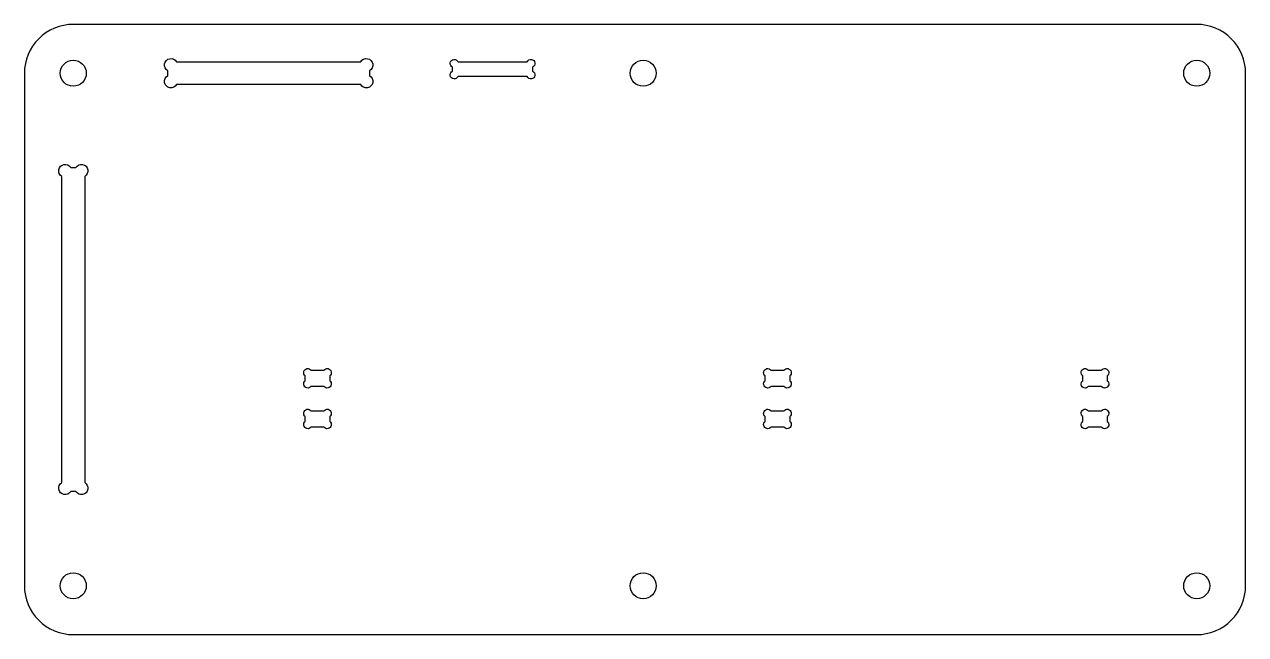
# Model space of a CAD drawing. Header units: millimetres. Extents: x -110 to 40, y -38 to 38.
import ezdxf

# ---------------------------------------------------------------- set-up
doc = ezdxf.new("R2010")
doc.units = ezdxf.units.MM

msp = doc.modelspace()

# ---------------------------------------------------------------- linework, layer by layer
for points in [[(-110, 31.5), (-110, -31.5, 0.414214), (-104, -37.5), (34, -37.5, 0.414214), (40, -31.5), (40, 31.5, 0.414214), (34, 37.5), (-104, 37.5, 0.414214)], [(-68.69, 30.1), (-91.31, 30.1, -1.303225), (-92.4, 31.19), (-92.4, 31.81, -1.303225), (-91.31, 32.9), (-68.69, 32.9, -1.303225), (-67.6, 31.81), (-67.6, 31.19, -1.303225)], [(-57.4, 31.76), (-57.4, 32.24, -1.466545), (-56.74, 32.9), (-48.26, 32.9, -1.466545), (-47.6, 32.24), (-47.6, 31.76, -1.466545), (-48.26, 31.1), (-56.74, 31.1, -1.466545)], [(-104.31, 19.9), (-103.69, 19.9, -1.303225), (-102.6, 18.81), (-102.6, -18.81, -1.303225), (-103.69, -19.9), (-104.31, -19.9, -1.303225), (-105.4, -18.81), (-105.4, 18.81, -1.303225)], [(-72.5, -6.3, -1.15301), (-73.2, -7), (-74.8, -7, -1.15301), (-75.5, -6.3), (-75.5, -5.7, -1.15301), (-74.8, -5), (-73.2, -5, -1.15301), (-72.5, -5.7)], [(-16, -5.7), (-16, -6.3, -1.15301), (-16.7, -7), (-18.3, -7, -1.15301), (-19, -6.3), (-19, -5.7, -1.15301), (-18.3, -5), (-16.7, -5, -1.15301)], [(23, -6.3, -1.15301), (22.3, -7), (20.7, -7, -1.15301), (20, -6.3), (20, -5.7, -1.15301), (20.7, -5), (22.3, -5, -1.15301), (23, -5.7)], [(-74.8, -12, -1.15301), (-75.5, -11.3), (-75.5, -10.7, -1.15301), (-74.8, -10), (-73.2, -10, -1.15301), (-72.5, -10.7), (-72.5, -11.3, -1.15301), (-73.2, -12)], [(-16, -11.3, -1.15301), (-16.7, -12), (-18.3, -12, -1.15301), (-19, -11.3), (-19, -10.7, -1.15301), (-18.3, -10), (-16.7, -10, -1.15301), (-16, -10.7)], [(20, -11.3), (20, -10.7, -1.15301), (20.7, -10), (22.3, -10, -1.15301), (23, -10.7), (23, -11.3, -1.15301), (22.3, -12), (20.7, -12, -1.15301)]]:
    msp.add_lwpolyline(points, format="xyb", close=True)
for centre in [(-104, 31.5), (-34, 31.5), (34, 31.5), (-104, -31.5), (-34, -31.5), (34, -31.5)]:
    msp.add_circle(centre, 1.6)

doc.saveas('drawing.dxf')
